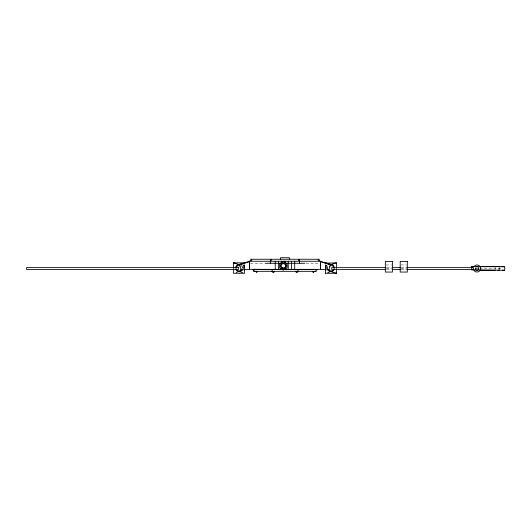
<?xml version="1.0" encoding="UTF-8"?>
<svg xmlns="http://www.w3.org/2000/svg" width="531" height="531" viewBox="0 0 531 531"><rect width="100%" height="100%" fill="white"/><g stroke="black" fill="none" stroke-linecap="round" stroke-linejoin="round"><path stroke-width="0.4" stroke-dasharray="2.65 1.99" d="M243.935 268.799L243.915 265.473M244.685 267.146L244.678 269.688M325.251 268.095L325.257 266.509M325.417 268.055L325.417 265.447M326.001 267.644L326.041 264.843M325.257 264.604L325.257 268.414M325.981 267.458L325.981 268.719M326.007 266.502L326.485 265.294A2.117 1.639 36.2 0 1 326.744 265.155L327.229 265.088M478.763 268.726L478.703 268.016M475.238 268.281L475.325 267.923M480.409 269.496L480.303 267.206L480.548 268.513M478.677 269.091L478.776 268.487M325.543 268.985L325.543 266.814A1.706 1.706 0 0 1 325.981 265.692L325.583 266.476L326.213 265.467M475.497 267.571L475.544 267.498A1.772 1.772 0 0 0 475.252 268.819M325.974 265.692L325.762 265.985M250.493 263.283L264.557 263.283M306.055 263.283L318.978 263.283M386.137 264.962L391.666 264.962M400.985 264.962L406.507 264.962M386.634 267.624L391.36 267.624M401.157 267.624L405.843 267.624M242.707 268.062L244.087 268.062M325.855 268.062L327.235 268.062A3.418 3.252 -22.4 0 1 328.443 265.639M386.137 268.513L391.666 268.513M400.985 268.513L406.507 268.513M500.852 268.513L473.446 268.513L473.559 267.624L473.559 269.403M386.634 269.403L391.36 269.403M401.157 269.403L405.843 269.403M243.497 265.314L244.326 266.356L244.393 268.985M243.702 265.447L244.154 265.958M478.239 267.239L478.61 267.77M243.921 265.812L244.24 266.124M243.895 264.783L243.908 265.241M326.007 268.799L326.001 268.268M499.167 269.496L499.133 266.655L499.133 269.615M325.981 266.449L325.981 267.206M244.678 264.604L244.685 266.509M243.961 268.719L243.955 267.71M244.685 265.872L244.685 268.095M495.217 267.418L495.217 269.549M476.997 267.418L476.997 268.839M325.954 265.161L325.954 268.055M325.417 264.796L325.417 268.713M244.519 264.796L244.519 268.713M243.981 265.161L243.981 268.055M480.396 267.485A3.551 3.551 0 0 1 480.535 268.832M473.466 268.832A3.551 3.551 0 0 1 473.592 267.511M478.458 267.491A1.772 1.772 0 0 1 478.743 268.839M327.508 268.766A3.385 3.007 29.4 0 1 327.368 268.055M327.494 268.845A3.551 3.551 0 0 1 328.43 265.54M326.034 265.732A2.954 2.111 21.1 0 1 326.598 265.4M242.269 265.088A2.091 1.474 -41.1 0 1 242.521 265.029M241.459 265.679A3.418 3.013 -90 0 1 242.309 268.042A3.385 2.987 90 0 1 242.222 268.726M242.919 264.962A2.443 1.858 -40.6 0 1 243.935 265.706M243.961 265.692A1.706 1.706 0 0 1 244.393 266.814M244.121 266.27A1.228 0.491 90 0 1 244.227 266.867M242.886 264.903A2.622 1.945 -56.7 0 1 243.988 266.084M241.505 265.54A3.551 3.551 0 0 1 242.448 268.845"/><path stroke-width="0.8" d="M244.519 269.363L244.519 273.279L233.454 273.279L233.454 268.805M239.521 264.65L241.127 269.947L249.464 269.343L282.824 269.343M249.663 261.272L251.681 259.254L251.681 260.602M315.421 271.328L317.339 269.343M236.972 265.122L237.536 264.803A3.544 3.518 4.2 0 1 238.897 264.511L233.932 262.971M240.908 271.029L240.397 271.301A3.551 3.525 -29.1 0 1 238.99 271.587L238.552 271.739M332.771 271.095L332.326 271.314A3.551 3.531 -29.8 0 1 330.952 271.593A3.551 3.511 -3.1 0 1 329.565 271.295L329.014 271.016M239.501 264.909L249.444 261.703L249.464 269.343L249.464 261.272L320.472 261.272L320.472 269.343L328.808 269.947L330.421 264.65M329.505 272.058L327.793 272.589M237.317 272.131L236.282 272.449M244.519 263.164L239.076 264.491A3.538 3.525 -13.1 0 1 239.587 264.531A3.551 3.551 0 0 1 240.165 264.697M336.462 262.845L331.039 264.491A3.544 3.511 28.7 0 1 332.393 264.816L332.97 265.122M325.636 273.219L325.417 269.363M244.486 262.845L233.454 262.838L233.454 268.062M325.45 273.273L336.481 273.279L336.481 268.805M250.685 259.254L319.25 259.254M325.417 263.164L336.481 262.838L336.481 268.062M265.381 263.283L280.707 263.283M286.8 263.283L304.761 263.283M479.135 266.708L495.217 266.708M385.851 267.624L331.702 267.624L331.702 269.403L385.851 269.403M392.183 267.624L400.381 267.624M406.627 267.624L472.736 267.624M284.377 269.343L320.472 269.343L320.492 261.703L330.435 264.909A0.71 0.518 -70.8 0 0 330.176 264.411M392.183 269.403L400.381 269.403M406.627 269.403L472.736 269.403M252.597 269.343L282.963 269.482M284.218 269.482L317.339 269.482M479.845 270.259L495.217 270.259M253.606 271.328L316.337 271.328M471.701 267.79L471.681 266.37L503.906 266.701C505.074 266.024 505.379 271.195 503.713 270.259L471.72 269.921L471.827 266.376M496.399 266.628L499.107 266.655M501.164 266.675L504.39 266.708M497.7 270.193L499.167 270.206L498.682 270.206M502.545 270.246L504.43 270.266M325.437 262.845L330.023 264.226M233.474 262.845L233.992 262.991M335.944 273.126L336.309 273.233M325.768 263.476L326.027 263.549A1.367 0.77 89.9 0 0 326.067 263.237M335.658 273.047L336.01 273.146M335.141 272.894L332.618 272.131M242.786 272.781L242.362 272.655M241.578 272.416L240.888 272.204M332.393 272.058L330.952 271.593M330.129 264.259L330.859 264.491A3.538 3.505 3.7 0 0 330.362 264.557M330.176 264.398L321.003 261.438A0.704 0.504 -73 0 0 320.458 261.65M239.979 271.918L238.99 271.593A3.551 3.511 -3 0 1 237.682 271.321L237.151 271.082M252.597 269.482L254.449 271.328M320.273 261.272L318.255 259.254L318.255 260.602M254.515 271.328L252.67 269.343M272.423 271.328L271.66 269.343M299.59 263.283L299.59 261.272L298.754 259.254L298.754 260.602M298.449 269.343L297.679 271.328A1.288 1.188 -90 0 1 295.521 271.328M294.698 261.272L294.698 269.343M291.499 261.272L291.499 269.343M289.408 259.141L289.408 257.721L280.527 257.721L280.527 259.141M288.247 261.272L288.247 269.343M284.968 261.272L284.968 262.42M281.689 261.272L281.689 262.467M281.304 262.686L281.304 263.097M281.304 268.394L281.304 268.925M278.436 261.272L278.436 269.343M275.244 261.272L275.244 269.343M271.182 260.602L271.182 259.254L270.345 261.272L270.345 263.283M333.886 268.971A2.662 2.662 0 0 1 328.954 269.489M329.432 266.383A2.662 2.662 0 0 1 333.959 267.909M480.303 269.821A3.551 3.551 0 0 1 473.586 269.489M473.844 266.881A3.551 3.551 0 0 1 480.157 266.881M478.491 269.482A1.779 1.779 0 0 1 475.53 269.509M476.48 266.814A1.779 1.779 0 0 1 477.575 266.834M334.178 268.892A3.372 2.987 89.9 0 1 332.891 270.989M332.95 265.148A3.385 2.987 -90 0 1 334.225 267.909M327.912 269.881A3.551 3.551 0 0 1 327.68 269.429M329.771 264.697A3.551 3.551 0 0 1 330.355 264.544M329.067 270.83A3.418 3.04 29.4 0 1 328.052 269.808M329.107 270.737A3.385 3.007 29.4 0 1 328.005 269.741M237.184 270.75A3.372 2.987 29.5 0 1 235.598 268.932M242.136 269.934A3.425 3.372 18 0 1 241.081 271.122M235.425 267.909A3.385 2.98 -29.7 0 1 237.131 265.387M249.477 261.65A0.704 0.504 73 0 0 248.939 261.451L239.76 264.398A0.71 0.518 70.8 0 0 239.435 264.883M242.255 269.429A3.551 3.551 0 0 1 242.03 269.881M242.043 269.436A3.385 2.987 90 0 1 240.961 270.956M257.303 271.328A1.288 0.491 -90 0 1 256.997 272.058M256.46 271.6A1.288 0.491 -90 0 0 256.705 272.058A1.288 0.491 90 0 0 256.997 271.328M274.288 271.328A1.288 1.188 90 0 1 272.098 271.328M272.23 271.328A1.288 1.188 90 0 0 274.421 271.328A1.288 1.188 -90 0 1 273.784 272.011M295.648 271.328A1.288 1.188 90 0 0 297.838 271.328A1.288 1.188 -90 0 1 297.207 272.011M313.848 271.328A1.288 0.491 -90 0 1 313.542 272.058M313.164 271.958A1.288 0.491 -90 0 1 312.945 271.328M313.482 271.6A1.288 0.491 -90 0 1 313.23 272.058M312.938 272.058A1.288 0.491 -90 0 1 312.633 271.328M256.393 272.058A1.288 0.491 90 0 1 256.148 271.606M256.307 271.958A1.288 0.491 -90 0 1 256.088 271.328M313.25 272.058A1.288 0.491 90 0 1 313.005 271.606M313.788 271.6A1.288 0.491 90 0 1 313.629 271.958M241.379 268.998A2.662 2.662 0 0 1 236.255 268.971M236.182 267.909A2.662 2.662 0 0 1 240.277 266.038M283.368 261.498L279.638 263.648L279.638 267.963L283.368 270.12L287.105 267.963L287.105 263.648L283.368 261.498M392.455 261.411L385.347 261.411L385.347 272.064L392.455 272.064L392.455 261.411M407.297 261.411L400.195 261.411L400.195 272.064L407.297 272.064L407.297 261.411M238.432 267.624L26.557 267.624L26.55 269.403L238.432 269.403L238.432 267.624M282.127 267.571A2.157 2.157 0 0 0 285.512 265.998A2.157 2.157 0 0 0 282.465 263.847A2.157 2.157 0 0 0 282.127 267.571M281.835 268.387A3 3 0 0 0 286.368 265.845A3 3 0 0 0 281.901 263.19A3 3 0 0 0 281.835 268.387"/></g></svg>
